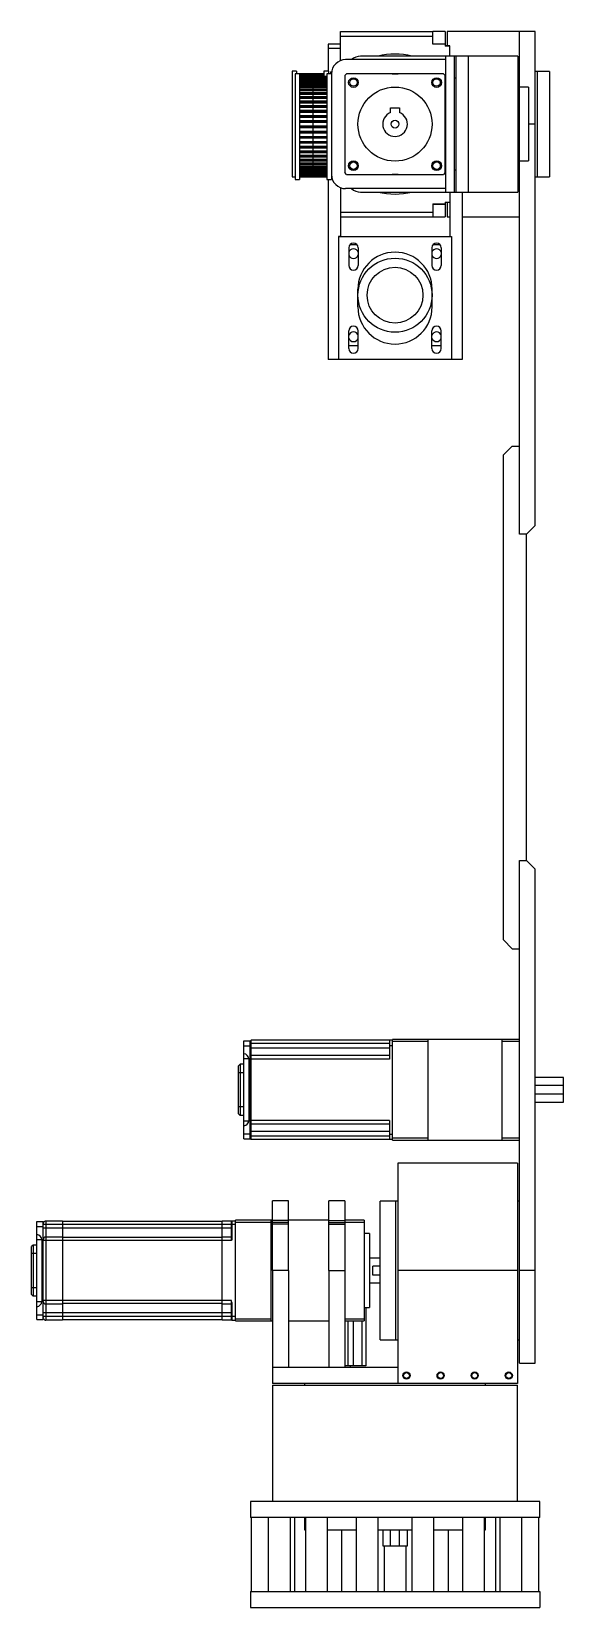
# Model space of a CAD drawing. Header units: millimetres. Extents: x 228 to 8791, y 273 to 5008.
# Drawn here: x 342 to 644, y 312 to 1206 of the extents above; entities that cross this region are included whole.
import ezdxf

# ---------------------------------------------------------------- set-up
doc = ezdxf.new("R2010")
doc.units = ezdxf.units.MM

msp = doc.modelspace()

# ---------------------------------------------------------------- linework, layer by layer
at = {"color": 7, "linetype": 'Continuous', "lineweight": 25}
for p, q in [((517.218, 1198.617), (510.218, 1198.617)), ((510.218, 1198.617), (510.218, 1183.246)), ((517.218, 1189.308), (517.218, 1205.81)), ((517.218, 1205.81), (569.718, 1205.81)), ((517.218, 1203.158), (569.718, 1203.158)), ((576.718, 1205.81), (569.718, 1205.81)), ((569.718, 1198.553), (569.718, 1205.81)), ((576.718, 1198.603), (569.718, 1198.603)), ((576.718, 1198.553), (569.718, 1198.553)), ((576.718, 1205.81), (576.718, 1197.562)), ((579.218, 1197.612), (576.718, 1197.612)), ((579.218, 1197.562), (576.718, 1197.562)), ((627.718, 1205.81), (577.718, 1205.81)), ((577.718, 1205.81), (577.718, 1197.612)), ((579.218, 1191.81), (579.218, 1197.612)), ((618.718, 1174.192), (618.718, 1205.81)), ((627.718, 925.81), (627.718, 1205.81)), ((510.218, 1196.328), (517.218, 1196.328)), ((576.768, 1189.892), (520.218, 1189.892)), ((617.818, 1191.81), (528.656, 1191.81)), ((576.768, 1191.81), (576.768, 1114.81)), ((581.818, 1191.81), (581.818, 1114.81)), ((582.818, 1114.81), (582.818, 1191.81)), ((589.818, 1114.81), (589.818, 1191.81)), ((617.818, 1191.81), (617.818, 1114.81)), ((492.418, 1183.246), (489.818, 1183.246)), ((489.818, 1183.246), (489.818, 1123.374)), ((507.918, 1181.746), (491.518, 1181.746)), ((491.518, 1181.746), (491.518, 1121.874)), ((492.418, 1183.246), (492.418, 1181.746)), ((494.118, 1181.746), (494.118, 1121.874)), ((494.118, 1181.745), (507.918, 1181.745)), ((494.118, 1181.643), (507.918, 1181.643)), ((507.918, 1181.621), (494.118, 1181.621)), ((494.118, 1181.621), (507.918, 1181.621)), ((494.118, 1181.557), (507.918, 1181.557)), ((494.118, 1181.445), (507.918, 1181.445)), ((507.918, 1181.189), (494.118, 1181.189)), ((494.118, 1181.187), (507.918, 1181.187)), ((494.118, 1181.06), (507.918, 1181.06)), ((494.118, 1180.94), (507.918, 1180.94)), ((494.118, 1180.608), (507.918, 1180.608)), ((507.918, 1180.452), (494.118, 1180.452)), ((494.118, 1180.447), (507.918, 1180.447)), ((494.118, 1180.259), (507.918, 1180.259)), ((509.618, 1180.246), (494.118, 1180.246)), ((494.118, 1180.245), (509.618, 1180.245)), ((494.118, 1180.143), (509.618, 1180.143)), ((509.618, 1180.121), (494.118, 1180.121)), ((494.118, 1180.121), (509.618, 1180.121)), ((494.118, 1180.057), (509.618, 1180.057)), ((494.118, 1179.945), (509.618, 1179.945)), ((509.618, 1179.689), (494.118, 1179.689)), ((494.118, 1179.687), (509.618, 1179.687)), ((494.118, 1179.56), (509.618, 1179.56)), ((494.118, 1179.44), (509.618, 1179.44)), ((500.168, 1180.246), (500.168, 1181.746)), ((501.868, 1132.526), (501.868, 1180.246)), ((510.518, 1183.246), (507.918, 1183.246)), ((507.918, 1183.246), (507.918, 1180.259)), ((512.218, 1181.746), (509.618, 1181.746)), ((509.618, 1181.746), (509.618, 1121.874)), ((510.518, 1183.246), (510.518, 1181.746)), ((511.718, 1182.91), (511.718, 1181.746)), ((511.718, 1182.91), (512.283, 1182.91)), ((512.218, 1181.892), (512.218, 1121.874)), ((519.718, 1180.81), (520.718, 1181.81)), ((519.718, 1180.81), (519.718, 1125.81)), ((575.718, 1181.81), (520.718, 1181.81)), ((575.718, 1181.81), (576.718, 1180.81)), ((576.718, 1125.81), (576.718, 1180.81)), ((628.718, 1183.106), (627.718, 1183.106)), ((635.718, 1183.106), (628.718, 1183.106)), ((628.718, 1183.106), (628.718, 1123.514)), ((635.718, 1183.106), (635.718, 1123.514)), ((494.118, 1179.108), (509.618, 1179.108)), ((509.618, 1178.952), (494.118, 1178.952)), ((494.118, 1178.947), (509.618, 1178.947)), ((494.118, 1178.759), (509.618, 1178.759)), ((494.118, 1178.632), (509.618, 1178.632)), ((494.118, 1178.31), (509.618, 1178.31)), ((509.618, 1177.918), (494.118, 1177.918)), ((494.118, 1177.91), (509.618, 1177.91)), ((494.118, 1177.663), (509.618, 1177.663)), ((494.118, 1177.53), (509.618, 1177.53)), ((494.118, 1177.221), (509.618, 1177.221)), ((509.618, 1176.6), (494.118, 1176.6)), ((494.118, 1176.587), (509.618, 1176.587)), ((494.118, 1176.284), (509.618, 1176.284)), ((494.118, 1176.146), (509.618, 1176.146)), ((494.118, 1175.854), (509.618, 1175.854)), ((509.618, 1175.011), (494.118, 1175.011)), ((494.118, 1174.993), (509.618, 1174.993)), ((494.118, 1174.636), (509.618, 1174.636)), ((494.118, 1174.495), (509.618, 1174.495)), ((494.118, 1174.224), (509.618, 1174.224)), ((509.618, 1173.169), (494.118, 1173.169)), ((494.118, 1173.144), (509.618, 1173.144)), ((494.118, 1172.738), (509.618, 1172.738)), ((494.118, 1172.596), (509.618, 1172.596)), ((494.118, 1172.348), (509.618, 1172.348)), ((509.618, 1171.095), (494.118, 1171.095)), ((494.118, 1171.062), (509.618, 1171.062)), ((494.118, 1170.611), (509.618, 1170.611)), ((582.818, 1179.31), (581.818, 1179.31)), ((618.818, 1174.192), (617.818, 1174.192)), ((623.818, 1174.192), (618.818, 1174.192)), ((618.818, 1132.428), (618.818, 1174.192)), ((623.818, 1174.192), (623.818, 1132.428)), ((494.118, 1170.469), (509.618, 1170.469)), ((494.118, 1170.246), (509.618, 1170.246)), ((509.618, 1168.81), (494.118, 1168.81)), ((494.118, 1168.769), (509.618, 1168.769)), ((494.118, 1168.278), (509.618, 1168.278)), ((494.118, 1168.138), (509.618, 1168.138)), ((494.118, 1167.943), (509.618, 1167.943)), ((509.618, 1166.339), (494.118, 1166.339)), ((494.118, 1166.29), (509.618, 1166.29)), ((494.118, 1165.765), (509.618, 1165.765)), ((494.118, 1165.628), (509.618, 1165.628)), ((494.118, 1165.464), (509.618, 1165.464)), ((509.618, 1163.711), (494.118, 1163.711)), ((494.118, 1163.653), (509.618, 1163.653)), ((494.118, 1163.098), (509.618, 1163.098)), ((494.118, 1162.966), (509.618, 1162.966)), ((494.118, 1162.834), (509.618, 1162.834)), ((545.718, 1162.61), (550.718, 1162.61)), ((545.718, 1159.848), (545.718, 1162.61)), ((550.718, 1162.61), (550.718, 1159.848)), ((576.768, 1168.423), (576.718, 1167.979)), ((509.618, 1160.954), (494.118, 1160.954)), ((494.118, 1160.886), (509.618, 1160.886)), ((494.118, 1160.308), (509.618, 1160.308)), ((494.118, 1160.183), (509.618, 1160.183)), ((494.118, 1160.084), (509.618, 1160.084)), ((509.618, 1158.097), (494.118, 1158.097)), ((494.118, 1158.019), (509.618, 1158.019)), ((494.118, 1157.425), (509.618, 1157.425)), ((494.118, 1157.307), (509.618, 1157.307)), ((494.118, 1157.243), (509.618, 1157.243)), ((509.618, 1155.173), (494.118, 1155.173)), ((494.118, 1155.084), (509.618, 1155.084)), ((494.118, 1154.481), (509.618, 1154.481)), ((494.118, 1154.371), (509.618, 1154.371)), ((494.118, 1154.343), (509.618, 1154.343)), ((627.718, 1153.31), (623.818, 1153.31)), ((509.618, 1152.213), (494.118, 1152.213)), ((494.118, 1152.114), (509.618, 1152.114)), ((494.118, 1151.507), (509.618, 1151.507)), ((494.118, 1151.408), (509.618, 1151.408)), ((494.118, 1149.277), (509.618, 1149.277)), ((494.118, 1149.249), (509.618, 1149.249)), ((494.118, 1149.14), (509.618, 1149.14)), ((494.118, 1148.536), (509.618, 1148.536)), ((494.118, 1148.448), (509.618, 1148.448)), ((494.118, 1146.377), (509.618, 1146.377)), ((494.118, 1146.313), (509.618, 1146.313)), ((494.118, 1146.195), (509.618, 1146.195)), ((494.118, 1145.601), (509.618, 1145.601)), ((494.118, 1145.523), (509.618, 1145.523)), ((494.118, 1143.536), (509.618, 1143.536)), ((494.118, 1143.438), (509.618, 1143.438)), ((494.118, 1143.312), (509.618, 1143.312)), ((494.118, 1142.735), (509.618, 1142.735)), ((494.118, 1142.667), (509.618, 1142.667)), ((494.118, 1140.786), (509.618, 1140.786)), ((494.118, 1140.654), (509.618, 1140.654)), ((494.118, 1140.522), (509.618, 1140.522)), ((494.118, 1139.967), (509.618, 1139.967)), ((494.118, 1139.909), (509.618, 1139.909)), ((494.118, 1138.157), (509.618, 1138.157)), ((494.118, 1137.992), (509.618, 1137.992)), ((494.118, 1137.856), (509.618, 1137.856)), ((494.118, 1137.33), (509.618, 1137.33)), ((494.118, 1137.281), (509.618, 1137.281)), ((494.118, 1135.677), (509.618, 1135.677)), ((494.118, 1135.482), (509.618, 1135.482)), ((494.118, 1135.342), (509.618, 1135.342)), ((494.118, 1134.851), (509.618, 1134.851)), ((494.118, 1134.811), (509.618, 1134.811)), ((576.718, 1138.642), (576.768, 1138.197)), ((494.118, 1133.374), (509.618, 1133.374)), ((494.118, 1133.151), (509.618, 1133.151)), ((494.118, 1133.009), (509.618, 1133.009)), ((494.118, 1132.558), (509.618, 1132.558)), ((494.118, 1132.526), (509.618, 1132.526)), ((494.118, 1131.273), (509.618, 1131.273)), ((494.118, 1131.024), (509.618, 1131.024)), ((494.118, 1130.882), (509.618, 1130.882)), ((494.118, 1130.476), (509.618, 1130.476)), ((494.118, 1130.451), (509.618, 1130.451)), ((494.118, 1129.397), (509.618, 1129.397)), ((494.118, 1129.125), (509.618, 1129.125)), ((494.118, 1128.984), (509.618, 1128.984)), ((494.118, 1128.628), (509.618, 1128.628)), ((494.118, 1128.609), (509.618, 1128.609)), ((494.118, 1127.766), (509.618, 1127.766)), ((494.118, 1127.475), (509.618, 1127.475)), ((494.118, 1127.337), (509.618, 1127.337)), ((494.118, 1127.033), (509.618, 1127.033)), ((494.118, 1127.02), (509.618, 1127.02)), ((494.118, 1126.399), (509.618, 1126.399)), ((494.118, 1126.091), (509.618, 1126.091)), ((494.118, 1125.957), (509.618, 1125.957)), ((501.868, 1123.374), (501.868, 1132.524)), ((520.718, 1124.81), (519.718, 1125.81)), ((576.718, 1125.81), (575.718, 1124.81)), ((581.818, 1127.31), (582.818, 1127.31)), ((617.818, 1132.428), (618.818, 1132.428)), ((618.718, 920.81), (618.718, 1132.428)), ((618.818, 1132.428), (623.818, 1132.428)), ((489.818, 1123.374), (491.518, 1123.374)), ((491.518, 1121.874), (494.118, 1121.874)), ((494.118, 1125.71), (509.618, 1125.71)), ((494.118, 1125.702), (509.618, 1125.702)), ((494.118, 1125.311), (509.618, 1125.311)), ((494.118, 1124.989), (509.618, 1124.989)), ((494.118, 1124.861), (509.618, 1124.861)), ((494.118, 1124.673), (509.618, 1124.673)), ((494.118, 1124.669), (509.618, 1124.669)), ((494.118, 1124.512), (509.618, 1124.512)), ((494.118, 1124.18), (509.618, 1124.18)), ((494.118, 1124.06), (509.618, 1124.06)), ((494.118, 1123.934), (509.618, 1123.934)), ((494.118, 1123.932), (509.618, 1123.932)), ((494.118, 1123.675), (509.618, 1123.675)), ((494.118, 1123.563), (509.618, 1123.563)), ((494.118, 1123.499), (509.618, 1123.499)), ((494.118, 1123.499), (509.618, 1123.499)), ((494.118, 1123.477), (509.618, 1123.477)), ((494.118, 1123.375), (509.618, 1123.375)), ((494.118, 1123.374), (509.618, 1123.374)), ((509.618, 1121.874), (512.218, 1121.874)), ((510.218, 1121.874), (510.218, 1019.833)), ((512.218, 1123.71), (512.283, 1123.71)), ((517.218, 1117.312), (517.218, 1089.523)), ((520.718, 1124.81), (575.718, 1124.81)), ((627.718, 1123.514), (628.718, 1123.514)), ((628.718, 1123.514), (635.718, 1123.514)), ((576.768, 1116.728), (520.218, 1116.728)), ((528.656, 1114.81), (617.818, 1114.81)), ((569.718, 1108.068), (569.718, 1100.81)), ((569.718, 1108.068), (576.718, 1108.068)), ((569.718, 1108.017), (576.718, 1108.017)), ((576.718, 1109.059), (579.218, 1109.059)), ((576.718, 1109.059), (576.718, 1100.81)), ((576.718, 1109.008), (579.218, 1109.008)), ((577.718, 1109.008), (577.718, 1100.81)), ((579.218, 1114.81), (579.218, 1089.523)), ((586.218, 1114.81), (586.218, 1019.833)), ((517.218, 1103.462), (569.718, 1103.462)), ((517.218, 1100.81), (569.718, 1100.81)), ((569.718, 1100.81), (576.718, 1100.81)), ((577.718, 1100.81), (579.218, 1100.81)), ((586.218, 1100.81), (618.718, 1100.81)), ((517.218, 1089.523), (516.218, 1089.523)), ((516.218, 1089.523), (516.218, 1019.833)), ((580.218, 1089.473), (516.218, 1089.473)), ((521.998, 1083.223), (521.998, 1073.223)), ((526.763, 1084.82), (522.533, 1084.82)), ((527.298, 1083.223), (527.298, 1073.223)), ((569.138, 1083.223), (569.138, 1073.223)), ((573.903, 1084.82), (569.673, 1084.82)), ((574.438, 1083.223), (574.438, 1073.223)), ((579.218, 1089.523), (580.218, 1089.523)), ((580.218, 1089.523), (580.218, 1019.833)), ((527.168, 1049.653), (527.168, 1059.653)), ((569.268, 1049.653), (569.268, 1059.653)), ((521.998, 1026.083), (521.998, 1036.083)), ((521.998, 1027.82), (527.298, 1027.82)), ((527.298, 1026.083), (527.298, 1036.083)), ((569.138, 1026.083), (569.138, 1036.083)), ((569.138, 1027.82), (574.438, 1027.82)), ((574.438, 1026.083), (574.438, 1036.083)), ((586.218, 1019.833), (510.218, 1019.833)), ((614.718, 970.81), (609.718, 965.81)), ((609.718, 690.81), (609.718, 965.81)), ((614.718, 970.81), (618.718, 970.81)), ((622.718, 920.81), (618.718, 920.81)), ((622.718, 920.81), (627.718, 925.81)), ((622.718, 735.81), (622.718, 920.81)), ((618.718, 450.81), (618.718, 735.81)), ((618.718, 735.81), (622.718, 735.81)), ((627.718, 730.81), (622.718, 735.81)), ((627.718, 450.81), (627.718, 730.81)), ((609.718, 690.81), (614.718, 685.81)), ((614.718, 685.81), (618.718, 685.81)), ((462.518, 578.01), (462.518, 633.61)), ((462.518, 633.61), (466.118, 633.61)), ((462.518, 630.81), (466.118, 630.81)), ((466.118, 633.51), (466.618, 634.01)), ((466.118, 578.01), (466.118, 633.61)), ((545.118, 632.01), (466.118, 632.01)), ((545.118, 629.51), (466.118, 629.51)), ((546.718, 634.01), (466.618, 634.01)), ((466.618, 577.61), (466.618, 634.01)), ((545.118, 634.01), (545.118, 623.26)), ((545.118, 631.01), (546.718, 631.01)), ((618.718, 634.31), (546.718, 634.31)), ((546.718, 577.31), (546.718, 634.31)), ((546.718, 633.31), (566.718, 633.31)), ((566.718, 634.31), (566.718, 577.31)), ((608.718, 634.31), (608.718, 577.31)), ((608.718, 633.31), (618.718, 633.31)), ((460.401, 620.31), (459.518, 619.427)), ((459.518, 592.193), (459.518, 619.427)), ((460.401, 620.31), (460.401, 591.31)), ((462.518, 620.31), (460.401, 620.31)), ((465.401, 623.31), (462.518, 623.31)), ((465.401, 623.31), (465.401, 588.31)), ((466.118, 624.76), (466.618, 625.26)), ((545.118, 623.26), (466.118, 623.26)), ((545.118, 625.26), (466.618, 625.26)), ((462.518, 615.51), (459.518, 615.51)), ((643.718, 612.81), (627.718, 612.81)), ((643.718, 608.31), (627.718, 608.31)), ((643.718, 598.81), (643.718, 612.81)), ((643.718, 603.31), (627.718, 603.31)), ((627.718, 598.81), (643.718, 598.81)), ((462.518, 596.11), (459.518, 596.11)), ((459.518, 592.193), (460.401, 591.31)), ((462.518, 591.31), (460.401, 591.31)), ((462.518, 588.31), (465.401, 588.31)), ((462.518, 580.81), (466.118, 580.81)), ((545.118, 588.36), (466.118, 588.36)), ((466.118, 586.86), (466.618, 586.36)), ((545.118, 582.11), (466.118, 582.11)), ((545.118, 586.36), (466.618, 586.36)), ((545.118, 588.36), (545.118, 577.61)), ((462.518, 578.01), (466.118, 578.01)), ((545.118, 579.61), (466.118, 579.61)), ((466.118, 578.11), (466.618, 577.61)), ((546.718, 577.61), (466.618, 577.61)), ((545.118, 580.61), (546.718, 580.61)), ((566.718, 578.31), (546.718, 578.31)), ((546.718, 577.31), (618.718, 577.31)), ((618.718, 578.31), (608.718, 578.31)), ((617.718, 564.31), (549.718, 564.31)), ((549.718, 564.31), (549.718, 439.31)), ((617.718, 564.31), (617.718, 439.31)), ((487.768, 542.81), (478.768, 542.81)), ((478.768, 503.36), (478.768, 542.81)), ((487.768, 503.36), (487.768, 542.81)), ((519.718, 542.81), (510.718, 542.81)), ((510.718, 503.36), (510.718, 542.81)), ((519.718, 542.81), (519.718, 448.31)), ((549.718, 542.586), (539.718, 542.586)), ((539.718, 464.035), (539.718, 542.586)), ((548.718, 464.035), (548.718, 542.586)), ((618.718, 542.586), (617.718, 542.586)), ((345.118, 531.11), (348.718, 531.11)), ((345.118, 475.51), (345.118, 531.11)), ((345.118, 528.31), (348.718, 528.31)), ((348.718, 475.51), (348.718, 531.11)), ((457.718, 529.41), (348.718, 529.41)), ((455.718, 527.31), (348.718, 527.31)), ((359.718, 531.41), (350.218, 531.41)), ((350.218, 531.41), (350.218, 475.21)), ((359.718, 531.41), (359.718, 475.21)), ((450.218, 531.16), (359.718, 531.16)), ((457.718, 531.41), (450.218, 531.41)), ((450.218, 475.21), (450.218, 531.41)), ((455.468, 520.31), (455.468, 531.41)), ((455.718, 531.41), (455.718, 521.341)), ((478.768, 531.81), (457.718, 531.81)), ((457.718, 474.81), (457.718, 531.81)), ((457.718, 530.81), (477.718, 530.81)), ((477.718, 531.81), (477.718, 474.81)), ((487.768, 531.73), (478.768, 531.73)), ((487.768, 530.608), (478.768, 530.608)), ((487.768, 529.608), (478.768, 529.608)), ((510.718, 531.81), (487.768, 531.81)), ((510.718, 531.73), (519.718, 531.73)), ((510.718, 530.608), (519.718, 530.608)), ((510.718, 529.608), (519.718, 529.608)), ((530.718, 531.81), (519.718, 531.81)), ((519.718, 530.81), (530.718, 530.81)), ((530.718, 531.81), (530.718, 474.81)), ((348.001, 520.81), (345.118, 520.81)), ((348.001, 520.81), (348.001, 485.81)), ((455.468, 520.31), (348.718, 520.31)), ((359.718, 522.31), (350.218, 522.31)), ((450.218, 522.06), (359.718, 522.06)), ((455.468, 522.31), (450.218, 522.31)), ((533.718, 524.31), (530.718, 524.31)), ((533.718, 524.31), (533.718, 482.31)), ((343.001, 517.81), (342.118, 516.927)), ((342.118, 489.693), (342.118, 516.927)), ((345.118, 513.01), (342.118, 513.01)), ((343.001, 517.81), (343.001, 488.81)), ((345.118, 517.81), (343.001, 517.81)), ((539.718, 510.31), (533.718, 510.31)), ((487.768, 503.36), (478.768, 503.36)), ((487.768, 503.31), (478.768, 503.31)), ((478.768, 503.31), (478.768, 448.31)), ((487.768, 503.31), (487.768, 448.31)), ((510.718, 503.36), (519.718, 503.36)), ((510.718, 503.31), (510.718, 448.31)), ((510.718, 503.31), (519.718, 503.31)), ((539.718, 505.81), (535.718, 505.81)), ((535.718, 500.81), (535.718, 505.81)), ((539.718, 500.81), (535.718, 500.81)), ((617.718, 503.31), (549.718, 503.31)), ((627.718, 503.31), (618.718, 503.31)), ((345.118, 493.61), (342.118, 493.61)), ((533.718, 496.31), (539.718, 496.31)), ((342.118, 489.693), (343.001, 488.81)), ((345.118, 488.81), (343.001, 488.81)), ((345.118, 485.81), (348.001, 485.81)), ((455.468, 486.31), (348.718, 486.31)), ((359.718, 484.31), (350.218, 484.31)), ((450.218, 484.56), (359.718, 484.56)), ((455.468, 484.31), (450.218, 484.31)), ((455.718, 485.279), (455.468, 486.31)), ((455.468, 475.21), (455.468, 486.31)), ((455.718, 485.279), (455.718, 475.21)), ((345.118, 478.31), (348.718, 478.31)), ((345.118, 475.51), (348.718, 475.51)), ((455.718, 479.31), (348.718, 479.31)), ((457.718, 477.21), (348.718, 477.21)), ((359.718, 475.21), (350.218, 475.21)), ((450.218, 475.46), (359.718, 475.46)), ((455.468, 475.21), (450.218, 475.21)), ((455.718, 475.21), (457.718, 475.21)), ((477.718, 475.81), (457.718, 475.81)), ((457.718, 474.81), (478.768, 474.81)), ((487.768, 474.81), (510.718, 474.81)), ((530.718, 475.81), (519.718, 475.81)), ((519.718, 474.81), (530.718, 474.81)), ((521.718, 449.31), (521.718, 474.81)), ((524.648, 449.31), (524.648, 474.81)), ((529.648, 449.31), (529.648, 474.81)), ((530.718, 482.31), (533.718, 482.31)), ((531.648, 482.31), (531.648, 449.31)), ((539.718, 464.035), (549.718, 464.035)), ((617.718, 464.035), (618.718, 464.035)), ((478.718, 448.31), (478.718, 439.31)), ((549.718, 448.31), (478.718, 448.31)), ((531.648, 449.31), (519.718, 449.31)), ((522.718, 449.31), (522.718, 448.31)), ((618.718, 450.81), (627.718, 450.81)), ((617.718, 439.31), (478.718, 439.31)), ((478.718, 438.31), (478.718, 372.31)), ((478.718, 438.31), (617.718, 438.31)), ((496.968, 439.31), (496.968, 438.31)), ((599.468, 438.31), (599.468, 439.31)), ((617.718, 372.31), (617.718, 438.31)), ((466.218, 372.31), (466.218, 363.31)), ((630.218, 372.31), (466.218, 372.31)), ((630.218, 363.31), (630.218, 372.31)), ((630.218, 363.31), (466.218, 363.31)), ((466.633, 363.31), (466.633, 321.31)), ((476.367, 363.31), (476.367, 321.31)), ((488.867, 321.31), (488.867, 363.31)), ((491.321, 321.31), (491.321, 363.31)), ((496.968, 363.31), (496.968, 356.31)), ((497.443, 363.31), (497.443, 321.31)), ((509.943, 321.31), (509.943, 363.31)), ((526.219, 363.31), (526.219, 321.31)), ((538.719, 321.31), (538.719, 363.31)), ((557.717, 363.31), (557.717, 321.31)), ((570.217, 321.31), (570.217, 363.31)), ((586.493, 363.31), (586.493, 321.31)), ((598.993, 321.31), (598.993, 363.31)), ((599.468, 356.31), (599.468, 363.31)), ((605.116, 363.31), (605.116, 321.31)), ((607.57, 363.31), (607.57, 321.31)), ((620.07, 321.31), (620.07, 363.31)), ((629.803, 321.31), (629.803, 363.31)), ((496.968, 356.31), (497.443, 356.31)), ((509.943, 356.31), (526.219, 356.31)), ((518.085, 321.31), (518.085, 356.31)), ((538.719, 356.31), (557.717, 356.31)), ((541.218, 356.31), (541.218, 347.31)), ((545.718, 347.31), (545.718, 356.31)), ((550.718, 347.31), (550.718, 356.31)), ((555.218, 347.31), (555.218, 356.31)), ((570.217, 356.31), (586.493, 356.31)), ((578.351, 356.31), (578.351, 321.31)), ((598.993, 356.31), (599.468, 356.31)), ((541.218, 347.31), (555.218, 347.31)), ((541.968, 347.31), (541.968, 321.31)), ((554.468, 321.31), (554.468, 347.31)), ((466.218, 321.31), (466.218, 312.31)), ((466.218, 321.31), (630.218, 321.31)), ((630.218, 321.31), (630.218, 312.31)), ((466.218, 312.31), (630.218, 312.31))]:
    msp.add_line(p, q, dxfattribs=at)
at = {"color": 7, "linetype": 'Continuous', "lineweight": 25, "flags": 128}
for points in [[(546.529, 1181.81), (549.598, 1181.827), (549.907, 1181.81)], [(549.907, 1124.81), (549.598, 1124.793), (546.529, 1124.81)]]:
    msp.add_lwpolyline(points, dxfattribs=at)
at = {"color": 7, "linetype": 'Continuous', "lineweight": 25}
for centre, radius in [((524.648, 1176.88), 2.75), ((571.788, 1176.88), 2.75), ((524.648, 1176.88), 2.1), ((548.218, 1153.31), 21), ((571.788, 1176.88), 2.1), ((548.218, 1153.31), 2.229), ((524.648, 1129.74), 2.75), ((524.648, 1129.74), 2.1), ((571.788, 1129.74), 2.75), ((571.788, 1129.74), 2.1), ((548.218, 1056.32), 21), ((548.218, 1056.32), 15.818), ((554.718, 443.81), 2.025), ((554.718, 443.81), 1.65), ((574.051, 443.81), 2.025), ((574.051, 443.81), 1.65), ((593.385, 443.81), 2.025), ((593.385, 443.81), 1.65), ((612.718, 443.81), 2.025), ((612.718, 443.81), 1.65)]:
    msp.add_circle(centre, radius, dxfattribs=at)
for centre, radius, start, end in [((520.218, 1181.892), 8, 90, 180), ((528.656, 1183.873), 7.938, 90, 130.678557), ((548.218, 1153.31), 39.682, 75.981518, 104.018482), ((548.218, 1153.31), 28.55, 176.608569, 183.391431), ((548.218, 1153.31), 7, 110.924832, 69.075168), ((520.218, 1124.728), 8, 180, 270), ((528.656, 1122.748), 7.938, 229.321443, 270), ((548.218, 1153.31), 39.682, 255.981518, 284.018482), ((524.648, 1083.223), 2.65, 0, 180), ((524.648, 1079.89), 2.75, 15.498733, 164.501267), ((571.788, 1083.223), 2.65, 0, 180), ((571.788, 1079.89), 2.75, 15.498733, 164.501267), ((524.648, 1079.89), 2.75, 195.498733, 344.501267), ((524.648, 1073.223), 2.65, 180, 0), ((548.218, 1059.653), 21.05, 0, 180), ((571.788, 1079.89), 2.75, 195.498733, 344.501267), ((571.788, 1073.223), 2.65, 180, 0), ((548.218, 1049.653), 21.05, 180, 0), ((524.648, 1036.083), 2.65, 0, 180), ((571.788, 1036.083), 2.65, 0, 180), ((524.648, 1032.75), 2.75, 15.498733, 164.501267), ((524.648, 1032.75), 2.75, 195.498733, 344.501267), ((571.788, 1032.75), 2.75, 15.498733, 164.501267), ((571.788, 1032.75), 2.75, 195.498733, 344.501267), ((524.648, 1026.083), 2.65, 180, 0), ((571.788, 1026.083), 2.65, 180, 0), ((461.968, 622.875), 3.461, 7.219404, 80.848069), ((461.968, 588.745), 3.461, 279.151931, 352.780596), ((350.218, 529.91), 1.5, 90, 155.731697), ((344.568, 520.375), 3.461, 7.219404, 80.848069), ((350.218, 520.81), 1.5, 90, 180), ((455.468, 522.56), 0.25, 270, 0), ((344.568, 486.245), 3.461, 279.151931, 352.780596), ((350.218, 485.81), 1.5, 180, 270), ((455.468, 484.06), 0.25, 0, 90), ((350.218, 476.71), 1.5, 204.268303, 270)]:
    msp.add_arc(centre, radius, start, end, dxfattribs=at)
for points, knots in [([(348.864, 530.545), (348.852, 530.523), (348.805, 530.434), (348.735, 530.22), (348.724, 530.01), (348.718, 529.91)], [0, 0, 0, 0, 0.1474124, 0.5923382, 1, 1, 1, 1]), ([(348.718, 529.716), (348.72, 529.796), (348.723, 529.953), (348.755, 530.246), (348.813, 530.415), (348.851, 530.527)], [0, 0, 0, 0, 0.2589172, 0.5113463, 1, 1, 1, 1]), ([(455.718, 521.341), (455.698, 521.164), (455.659, 520.81), (455.532, 520.477), (455.468, 520.31)], [0, 0, 0, 0, 0.4985789, 1, 1, 1, 1]), ([(348.851, 476.094), (348.813, 476.205), (348.755, 476.374), (348.723, 476.667), (348.72, 476.824), (348.718, 476.904)], [0, 0, 0, 0, 0.4886537, 0.7410828, 1, 1, 1, 1]), ([(348.718, 476.71), (348.724, 476.614), (348.738, 476.405), (348.798, 476.203), (348.84, 476.122), (348.846, 476.111)], [0, 0, 0, 0, 0.4237061, 0.9223805, 1, 1, 1, 1]), ([(455.718, 475.21), (455.698, 475.21), (455.659, 475.21), (455.532, 475.21), (455.468, 475.21)], [0, 0, 0, 0, 0.4985789, 1, 1, 1, 1])]:
    msp.add_open_spline(points, degree=3, knots=knots, dxfattribs=at)

doc.saveas('drawing.dxf')
